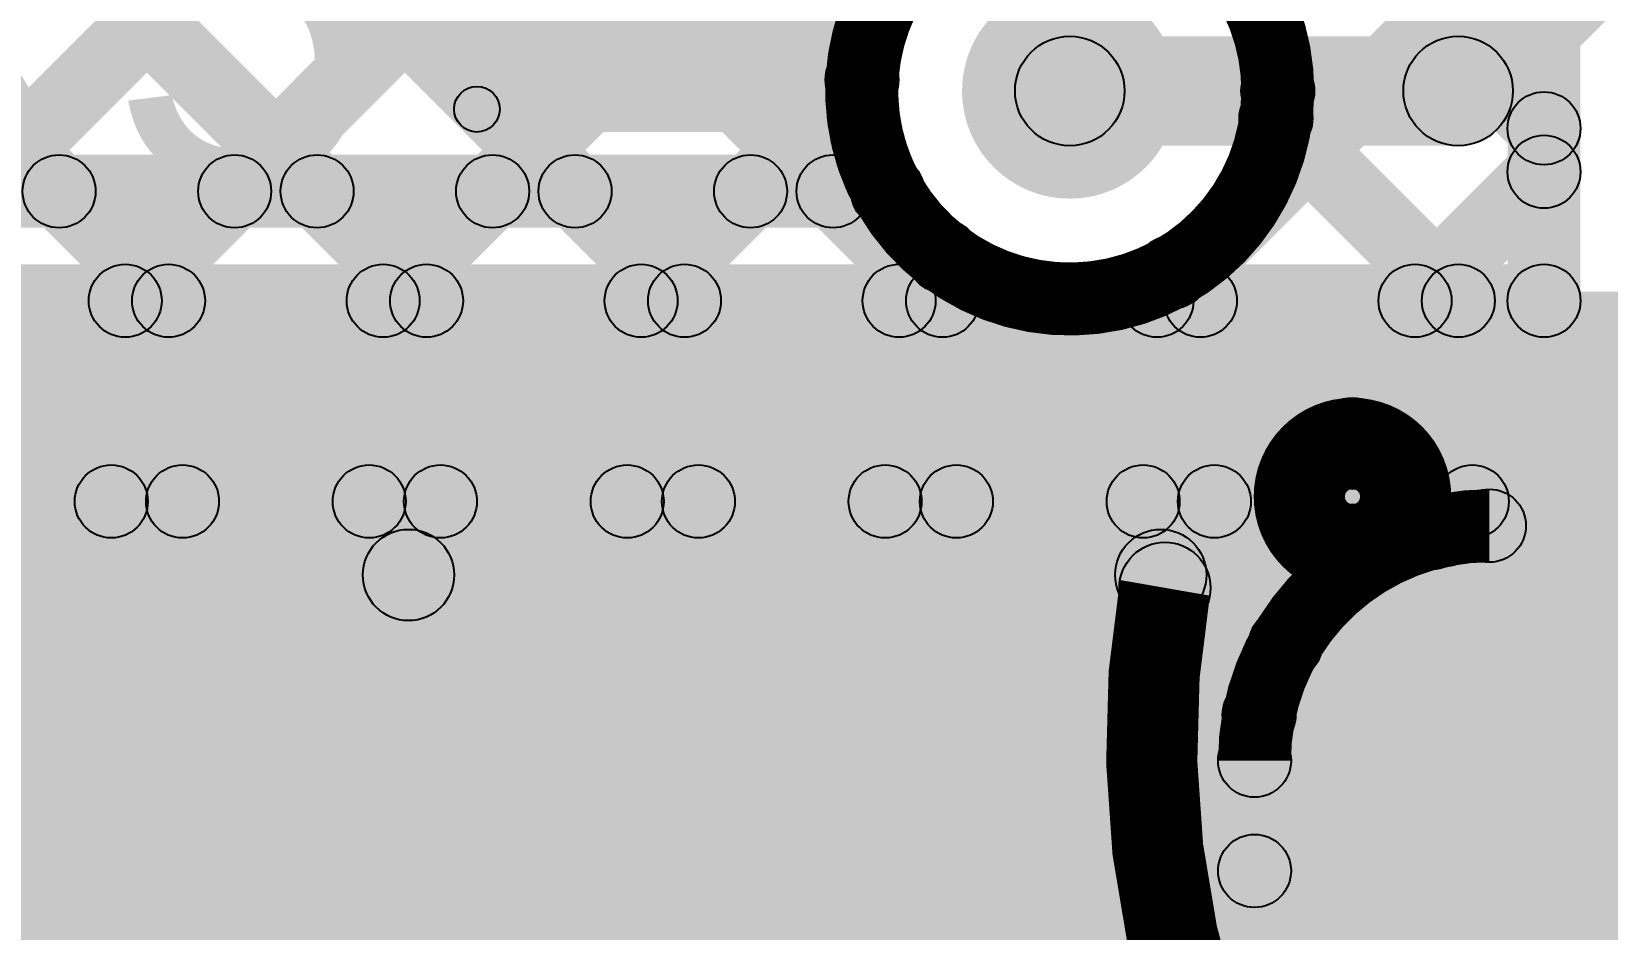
# Model space of a CAD drawing. Header units: millimetres. Extents: x -0.28 to 3.03, y -0.05 to 3.12.
# Drawn here: x 1.1552 to 1.328, y 0.4971 to 0.5955 of the extents above; entities that cross this region are included whole.
import ezdxf

# ---------------------------------------------------------------- set-up
doc = ezdxf.new("R2010")
doc.units = ezdxf.units.MM
doc.header["$MEASUREMENT"] = 0
for name, color, linetype in [('BottomLayer', 5, 'Continuous'), ('BottomPaste', 16, 'Continuous'), ('BottomSolder', 6, 'Continuous'), ('PadHoleLayer', 156, 'Continuous'), ('TopLayer', 1, 'Continuous'), ('TopOverlay', 2, 'Continuous'), ('TopPaste', 8, 'Continuous'), ('TopSolder', 216, 'Continuous'), ('ViaHoleLayer', 16, 'Continuous')]:
    doc.layers.add(name, color=color, linetype=linetype)

# ---------------------------------------------------------------- blocks, each defined once
blk = doc.blocks.new('DC_005_5A_2_0_6')
at = {"layer": 'BottomLayer'}
h = blk.add_hatch(color=5, dxfattribs=at)
edge = h.paths.add_edge_path()
edge.add_arc((0.21752, -0.06398), 0.01476, 180, 270)
edge.add_line((0.21752, -0.07874), (0.24705, -0.07874))
edge.add_arc((0.24705, -0.06398), 0.01476, 270, 360)
edge.add_line((0.26181, -0.06398), (0.26181, 0.06398))
edge.add_arc((0.24705, 0.06398), 0.01476, 0, 90)
edge.add_line((0.24705, 0.07874), (0.21752, 0.07874))
edge.add_arc((0.21752, 0.06398), 0.01476, 90, 180)
edge.add_line((0.20276, 0.06398), (0.20276, -0.06398))
at = {"layer": 'BottomSolder'}
h = blk.add_hatch(color=6, dxfattribs=at)
edge = h.paths.add_edge_path()
edge.add_arc((0.21752, -0.06398), 0.01876, 180, 270)
edge.add_line((0.21752, -0.08274), (0.24705, -0.08274))
edge.add_arc((0.24705, -0.06398), 0.01876, 270, 360)
edge.add_line((0.26581, -0.06398), (0.26581, 0.06398))
edge.add_arc((0.24705, 0.06398), 0.01876, 0, 90)
edge.add_line((0.24705, 0.08274), (0.21752, 0.08274))
edge.add_arc((0.21752, 0.06398), 0.01876, 90, 180)
edge.add_line((0.19876, 0.06398), (0.19876, -0.06398))
at = {"layer": 'PadHoleLayer'}
h = blk.add_hatch(color=156, dxfattribs=at)
edge = h.paths.add_edge_path()
edge.add_arc((0.23228, -0.04921), 0.01969, 180, 360)
edge.add_line((0.25197, -0.04921), (0.25197, 0.04921))
edge.add_arc((0.23228, 0.04921), 0.01969, 0, 180)
edge.add_line((0.2126, 0.04921), (0.2126, -0.04921))
at = {"layer": 'TopLayer'}
h = blk.add_hatch(color=1, dxfattribs=at)
edge = h.paths.add_edge_path()
edge.add_arc((0.21752, -0.06398), 0.01476, 180, 270)
edge.add_line((0.21752, -0.07874), (0.24705, -0.07874))
edge.add_arc((0.24705, -0.06398), 0.01476, 270, 360)
edge.add_line((0.26181, -0.06398), (0.26181, 0.06398))
edge.add_arc((0.24705, 0.06398), 0.01476, 0, 90)
edge.add_line((0.24705, 0.07874), (0.21752, 0.07874))
edge.add_arc((0.21752, 0.06398), 0.01476, 90, 180)
edge.add_line((0.20276, 0.06398), (0.20276, -0.06398))
at = {"layer": 'TopOverlay'}
for points in [[(0.26739, 0.1875), (0.26742, 0.1775), (-0.3123, 0.176), (-0.31233, 0.186)], [(0.26241, 0.1825), (0.2724, 0.1825), (0.27241, 0.10002), (0.26241, 0.10002)]]:
    blk.add_hatch(color=2, dxfattribs=at).paths.add_polyline_path(points)
h = blk.add_hatch(color=2, dxfattribs=at)
edge = h.paths.add_edge_path()
edge.add_arc((0.26741, 0.1825), 0.005, 0, 360)
h = blk.add_hatch(color=2, dxfattribs=at)
edge = h.paths.add_edge_path()
edge.add_arc((0.26741, 0.1825), 0.005, 0, 360)
h = blk.add_hatch(color=2, dxfattribs=at)
edge = h.paths.add_edge_path()
edge.add_arc((0.266, 0.09956), 0.005, 0, 360)
h = blk.add_hatch(color=2, dxfattribs=at)
edge = h.paths.add_edge_path()
edge.add_arc((0.26741, 0.10002), 0.005, 0, 360)
h = blk.add_hatch(color=2, dxfattribs=at)
edge = h.paths.add_edge_path()
edge.add_arc((0.27017, 0.079), 0.005, 0, 360)
h = blk.add_hatch(color=2, dxfattribs=at)
edge = h.paths.add_edge_path()
edge.add_arc((0.28183, 0.079), 0.005, 0, 360)
at = {"layer": 'TopSolder'}
h = blk.add_hatch(color=216, dxfattribs=at)
edge = h.paths.add_edge_path()
edge.add_arc((0.21752, -0.06398), 0.01876, 180, 270)
edge.add_line((0.21752, -0.08274), (0.24705, -0.08274))
edge.add_arc((0.24705, -0.06398), 0.01876, 270, 360)
edge.add_line((0.26581, -0.06398), (0.26581, 0.06398))
edge.add_arc((0.24705, 0.06398), 0.01876, 0, 90)
edge.add_line((0.24705, 0.08274), (0.21752, 0.08274))
edge.add_arc((0.21752, 0.06398), 0.01876, 90, 180)
edge.add_line((0.19876, 0.06398), (0.19876, -0.06398))
at = {"layer": 'TopOverlay', "const_width": 0.01}
blk.add_lwpolyline([(0.26604, -0.09571, -1.189595), (0.266, 0.09956)], format="xyb", dxfattribs=at)
blk.add_lwpolyline([(0.28183, 0.079, 1), (0.27017, 0.079, 1)], format="xyb", close=True, dxfattribs=at)
at = {"layer": 'TopOverlay'}
for centre in [(0.26741, 0.1825), (0.26741, 0.1825), (0.266, 0.09956), (0.26741, 0.10002), (0.27017, 0.079), (0.28183, 0.079)]:
    blk.add_circle(centre, 0.005, dxfattribs=at)
blk = doc.blocks.new('R__0603_64')
at = {"layer": 'TopLayer'}
for points in [[(-0.015, 0.0175), (-0.015, -0.0175), (-0.045, -0.0175), (-0.045, 0.0175)], [(0.045, 0.0175), (0.045, -0.0175), (0.015, -0.0175), (0.015, 0.0175)]]:
    blk.add_hatch(color=1, dxfattribs=at).paths.add_polyline_path(points)
at = {"layer": 'TopOverlay'}
h = blk.add_hatch(color=2, dxfattribs=at)
edge = h.paths.add_edge_path()
edge.add_arc((-0.049, 0.021), 0.0025, 0, 360)
h = blk.add_hatch(color=2, dxfattribs=at)
edge = h.paths.add_edge_path()
edge.add_arc((-0.049, 0.021), 0.0025, 0, 360)
for points in [[(0.049, 0.0235), (0.049, 0.0185), (-0.049, 0.0185), (-0.049, 0.0235)], [(-0.0465, -0.021), (-0.0515, -0.021), (-0.0515, 0.021), (-0.0465, 0.021)], [(0.0515, -0.021), (0.0465, -0.021), (0.0465, 0.021), (0.0515, 0.021)], [(0.049, -0.0185), (0.049, -0.0235), (-0.049, -0.0235), (-0.049, -0.0185)]]:
    blk.add_hatch(color=2, dxfattribs=at).paths.add_polyline_path(points)
h = blk.add_hatch(color=2, dxfattribs=at)
edge = h.paths.add_edge_path()
edge.add_arc((0.049, 0.021), 0.0025, 0, 360)
h = blk.add_hatch(color=2, dxfattribs=at)
edge = h.paths.add_edge_path()
edge.add_arc((0.049, 0.021), 0.0025, 0, 360)
h = blk.add_hatch(color=2, dxfattribs=at)
edge = h.paths.add_edge_path()
edge.add_arc((-0.049, -0.021), 0.0025, 0, 360)
h = blk.add_hatch(color=2, dxfattribs=at)
edge = h.paths.add_edge_path()
edge.add_arc((-0.049, -0.021), 0.0025, 0, 360)
h = blk.add_hatch(color=2, dxfattribs=at)
edge = h.paths.add_edge_path()
edge.add_arc((0.049, -0.021), 0.0025, 0, 360)
h = blk.add_hatch(color=2, dxfattribs=at)
edge = h.paths.add_edge_path()
edge.add_arc((0.049, -0.021), 0.0025, 0, 360)
at = {"layer": 'TopPaste'}
for points in [[(-0.015, 0.0175), (-0.015, -0.0175), (-0.045, -0.0175), (-0.045, 0.0175)], [(0.045, 0.0175), (0.045, -0.0175), (0.015, -0.0175), (0.015, 0.0175)]]:
    blk.add_hatch(color=8, dxfattribs=at).paths.add_polyline_path(points)
at = {"layer": 'TopSolder'}
for points in [[(-0.011, 0.0215), (-0.011, -0.0215), (-0.049, -0.0215), (-0.049, 0.0215)], [(0.049, 0.0215), (0.049, -0.0215), (0.011, -0.0215), (0.011, 0.0215)]]:
    blk.add_hatch(color=216, dxfattribs=at).paths.add_polyline_path(points)
at = {"layer": 'TopOverlay'}
for centre in [(-0.049, 0.021), (-0.049, 0.021), (0.049, 0.021), (0.049, 0.021), (-0.049, -0.021), (-0.049, -0.021), (0.049, -0.021), (0.049, -0.021)]:
    blk.add_circle(centre, 0.0025, dxfattribs=at)
blk = doc.blocks.new('C__0603_B_108')
at = {"layer": 'BottomLayer'}
for points in [[(-0.045, -0.0175), (-0.045, 0.0175), (-0.015, 0.0175), (-0.015, -0.0175)], [(0.015, -0.0175), (0.015, 0.0175), (0.045, 0.0175), (0.045, -0.0175)]]:
    blk.add_hatch(color=5, dxfattribs=at).paths.add_polyline_path(points)
at = {"layer": 'BottomPaste'}
for points in [[(-0.045, -0.0175), (-0.045, 0.0175), (-0.015, 0.0175), (-0.015, -0.0175)], [(0.015, -0.0175), (0.015, 0.0175), (0.045, 0.0175), (0.045, -0.0175)]]:
    blk.add_hatch(color=16, dxfattribs=at).paths.add_polyline_path(points)
at = {"layer": 'BottomSolder'}
for points in [[(-0.04736, -0.01986), (-0.04736, 0.01986), (-0.01264, 0.01986), (-0.01264, -0.01986)], [(0.01264, -0.01986), (0.01264, 0.01986), (0.04736, 0.01986), (0.04736, -0.01986)]]:
    blk.add_hatch(color=6, dxfattribs=at).paths.add_polyline_path(points)

msp = doc.modelspace()

# ---------------------------------------------------------------- hatches: boundary and pattern name
at = {"layer": 'BottomLayer'}
for points in [[(1.01736, 0.71317), (1.02302, 0.71883), (1.17302, 0.56883), (1.16736, 0.56317)], [(1.04565, 0.71317), (1.05131, 0.71883), (1.20131, 0.56883), (1.19565, 0.56317)], [(1.09093, 0.69617), (1.09659, 0.70183), (1.22959, 0.56883), (1.22393, 0.56317)], [(1.11922, 0.69617), (1.12487, 0.70183), (1.25787, 0.56883), (1.25222, 0.56317)], [(1.14933, 0.57252), (1.14367, 0.57818), (1.23942, 0.67393), (1.24508, 0.66827)], [(1.325, 0.566), (1.317, 0.566), (1.317, 0.657), (1.325, 0.657)], [(1.275, 0.589), (1.263, 0.589), (1.263, 0.655), (1.275, 0.655)], [(1.16826, 0.56317), (1.16261, 0.56883), (1.23942, 0.64564), (1.24508, 0.63999)], [(1.19655, 0.56317), (1.19089, 0.56883), (1.24917, 0.62711), (1.25483, 0.62145)], [(1.28317, 0.61707), (1.28883, 0.62273), (1.32383, 0.58773), (1.31817, 0.58207)], [(1.2814, 0.56317), (1.27574, 0.56883), (1.31817, 0.61126), (1.32383, 0.6056)], [(1.22483, 0.56317), (1.21918, 0.56883), (1.24339, 0.59305), (1.24905, 0.58739)], [(1.28878, 0.58317), (1.29444, 0.58883), (1.31444, 0.56883), (1.30879, 0.56317)], [(1.30969, 0.56317), (1.30403, 0.56883), (1.31817, 0.58297), (1.32383, 0.57731)], [(1.25312, 0.56317), (1.24746, 0.56883), (1.25233, 0.5737), (1.25799, 0.56804)], [(1.27737, 0.5663), (1.28303, 0.57196), (1.28616, 0.56883), (1.2805, 0.56317)], [(1.1465, 0.562), (1.1465, 0.57), (1.321, 0.57), (1.321, 0.562)], [(1.06, 0.469), (1.485, 0.469), (1.485, 0.555), (1.06, 0.555)]]:
    msp.add_hatch(color=5, dxfattribs=at).paths.add_polyline_path(points)
h = msp.add_hatch(color=5, dxfattribs=at)
edge = h.paths.add_edge_path()
edge.add_arc((1.269, 0.589), 0.01181, 0, 360)
h = msp.add_hatch(color=5, dxfattribs=at)
edge = h.paths.add_edge_path()
edge.add_arc((1.269, 0.589), 0.006, 0, 360)
h = msp.add_hatch(color=5, dxfattribs=at)
edge = h.paths.add_edge_path()
edge.add_arc((1.24622, 0.59022), 0.004, 0, 360)
h = msp.add_hatch(color=5, dxfattribs=at)
edge = h.paths.add_edge_path()
edge.add_arc((1.29181, 0.589), 0.004, 0, 360)
h = msp.add_hatch(color=5, dxfattribs=at)
edge = h.paths.add_edge_path()
edge.add_arc((1.29181, 0.589), 0.004, 0, 360)
h = msp.add_hatch(color=5, dxfattribs=at)
edge = h.paths.add_edge_path()
edge.add_arc((1.29161, 0.586), 0.004, 0, 360)
h = msp.add_hatch(color=5, dxfattribs=at)
edge = h.paths.add_edge_path()
edge.add_arc((1.321, 0.5849), 0.004, 0, 360)
h = msp.add_hatch(color=5, dxfattribs=at)
edge = h.paths.add_edge_path()
edge.add_arc((1.321, 0.58014), 0.004, 0, 360)
h = msp.add_hatch(color=5, dxfattribs=at)
edge = h.paths.add_edge_path()
edge.add_arc((1.25516, 0.57087), 0.004, 0, 360)
h = msp.add_hatch(color=5, dxfattribs=at)
edge = h.paths.add_edge_path()
edge.add_arc((1.2802, 0.56913), 0.004, 0, 360)
h = msp.add_hatch(color=5, dxfattribs=at)
edge = h.paths.add_edge_path()
edge.add_arc((1.16544, 0.566), 0.004, 0, 360)
h = msp.add_hatch(color=5, dxfattribs=at)
edge = h.paths.add_edge_path()
edge.add_arc((1.17019, 0.566), 0.004, 0, 360)
h = msp.add_hatch(color=5, dxfattribs=at)
edge = h.paths.add_edge_path()
edge.add_arc((1.19372, 0.566), 0.004, 0, 360)
h = msp.add_hatch(color=5, dxfattribs=at)
edge = h.paths.add_edge_path()
edge.add_arc((1.19848, 0.566), 0.004, 0, 360)
h = msp.add_hatch(color=5, dxfattribs=at)
edge = h.paths.add_edge_path()
edge.add_arc((1.222, 0.566), 0.004, 0, 360)
h = msp.add_hatch(color=5, dxfattribs=at)
edge = h.paths.add_edge_path()
edge.add_arc((1.22676, 0.566), 0.004, 0, 360)
h = msp.add_hatch(color=5, dxfattribs=at)
edge = h.paths.add_edge_path()
edge.add_arc((1.25029, 0.566), 0.004, 0, 360)
h = msp.add_hatch(color=5, dxfattribs=at)
edge = h.paths.add_edge_path()
edge.add_arc((1.25505, 0.566), 0.004, 0, 360)
h = msp.add_hatch(color=5, dxfattribs=at)
edge = h.paths.add_edge_path()
edge.add_arc((1.27857, 0.566), 0.004, 0, 360)
h = msp.add_hatch(color=5, dxfattribs=at)
edge = h.paths.add_edge_path()
edge.add_arc((1.28333, 0.566), 0.004, 0, 360)
h = msp.add_hatch(color=5, dxfattribs=at)
edge = h.paths.add_edge_path()
edge.add_arc((1.30686, 0.566), 0.004, 0, 360)
h = msp.add_hatch(color=5, dxfattribs=at)
edge = h.paths.add_edge_path()
edge.add_arc((1.31161, 0.566), 0.004, 0, 360)
h = msp.add_hatch(color=5, dxfattribs=at)
edge = h.paths.add_edge_path()
edge.add_arc((1.321, 0.566), 0.004, 0, 360)
h = msp.add_hatch(color=5, dxfattribs=at)
edge = h.paths.add_edge_path()
edge.add_arc((1.321, 0.566), 0.004, 0, 360)
at = {"layer": 'TopLayer'}
for points in [[(1.06293, 0.72417), (1.06859, 0.72983), (1.21759, 0.58083), (1.21193, 0.57517)], [(1.09122, 0.72417), (1.09687, 0.72983), (1.24587, 0.58083), (1.24022, 0.57517)], [(1.01386, 0.71668), (1.01952, 0.72233), (1.16102, 0.58083), (1.15536, 0.57517)], [(1.04214, 0.71668), (1.0478, 0.72233), (1.18931, 0.58083), (1.18365, 0.57517)], [(1.20855, 0.57517), (1.20289, 0.58083), (1.27262, 0.65055), (1.27827, 0.6449)], [(1.15198, 0.57517), (1.14632, 0.58083), (1.20832, 0.64283), (1.21398, 0.63717)], [(1.18026, 0.57517), (1.17461, 0.58083), (1.23661, 0.64283), (1.24226, 0.63717)], [(1.31583, 0.58476), (1.30734, 0.59324), (1.32037, 0.60627), (1.32886, 0.59779)], [(1.269, 0.583), (1.269, 0.595), (1.31158, 0.595), (1.31158, 0.583)], [(1.23683, 0.57517), (1.23118, 0.58083), (1.24339, 0.59305), (1.24905, 0.58739)], [(0.936, 0.574), (0.936, 0.582), (1.24902, 0.582), (1.24902, 0.574)], [(0.936, 0.555), (0.936, 0.567), (1.368, 0.567), (1.368, 0.555)], [(0.94304, 0.54), (0.94304, 0.548), (1.368, 0.548), (1.368, 0.54)], [(0.7413, 0.07964), (0.73564, 0.0853), (1.19718, 0.54683), (1.20283, 0.54117)], [(0.7413, 0.05136), (0.73564, 0.05701), (1.22546, 0.54683), (1.23112, 0.54117)], [(0.7413, 0.10792), (0.73564, 0.11358), (1.16889, 0.54683), (1.17455, 0.54117)], [(0.7657, 0.04747), (0.76004, 0.05313), (1.25374, 0.54683), (1.2594, 0.54117)], [(0.79398, 0.04747), (0.78833, 0.05313), (1.28203, 0.54683), (1.28769, 0.54117)], [(1.10451, 0.54117), (1.11017, 0.54683), (1.60387, 0.05313), (1.59821, 0.04747)], [(1.1328, 0.54117), (1.13845, 0.54683), (1.63215, 0.05313), (1.6265, 0.04747)], [(1.16108, 0.54117), (1.16674, 0.54683), (1.66044, 0.05313), (1.65478, 0.04747)], [(1.18936, 0.54117), (1.19502, 0.54683), (1.68872, 0.05313), (1.68307, 0.04747)], [(1.21765, 0.54117), (1.22331, 0.54683), (1.71701, 0.05313), (1.71135, 0.04747)], [(1.24593, 0.54117), (1.25159, 0.54683), (1.29209, 0.50633), (1.28643, 0.50067)], [(1.27422, 0.54117), (1.27987, 0.54683), (1.29549, 0.53121), (1.28984, 0.52555)], [(1.3025, 0.54117), (1.30816, 0.54683), (1.31159, 0.5434), (1.30593, 0.53774)], [(1.31282, 0.53802), (1.30716, 0.54367), (1.31031, 0.54683), (1.31597, 0.54117)], [(1.31502, 0.53734), (1.31502, 0.54534), (1.44298, 0.54534), (1.44298, 0.53734)], [(0.82227, 0.04747), (0.81661, 0.05313), (1.28693, 0.52344), (1.29259, 0.51779)], [(1.29326, 0.48605), (1.28526, 0.48605), (1.28526, 0.51558), (1.29326, 0.51558)]]:
    msp.add_hatch(color=1, dxfattribs=at).paths.add_polyline_path(points)
h = msp.add_hatch(color=1, dxfattribs=at)
edge = h.paths.add_edge_path()
edge.add_arc((1.269, 0.589), 0.01181, 0, 360)
h = msp.add_hatch(color=1, dxfattribs=at)
edge = h.paths.add_edge_path()
edge.add_arc((1.269, 0.589), 0.006, 0, 360)
h = msp.add_hatch(color=1, dxfattribs=at)
edge = h.paths.add_edge_path()
edge.add_arc((1.31158, 0.589), 0.006, 0, 360)
h = msp.add_hatch(color=1, dxfattribs=at)
edge = h.paths.add_edge_path()
edge.add_arc((1.31158, 0.589), 0.006, 0, 360)
h = msp.add_hatch(color=1, dxfattribs=at)
edge = h.paths.add_edge_path()
edge.add_arc((1.24622, 0.59022), 0.004, 0, 360)
h = msp.add_hatch(color=1, dxfattribs=at)
edge = h.paths.add_edge_path()
edge.add_arc((1.15819, 0.578), 0.004, 0, 360)
h = msp.add_hatch(color=1, dxfattribs=at)
edge = h.paths.add_edge_path()
edge.add_arc((1.17744, 0.578), 0.004, 0, 360)
h = msp.add_hatch(color=1, dxfattribs=at)
edge = h.paths.add_edge_path()
edge.add_arc((1.18648, 0.578), 0.004, 0, 360)
h = msp.add_hatch(color=1, dxfattribs=at)
edge = h.paths.add_edge_path()
edge.add_arc((1.20572, 0.578), 0.004, 0, 360)
h = msp.add_hatch(color=1, dxfattribs=at)
edge = h.paths.add_edge_path()
edge.add_arc((1.21476, 0.578), 0.004, 0, 360)
h = msp.add_hatch(color=1, dxfattribs=at)
edge = h.paths.add_edge_path()
edge.add_arc((1.234, 0.578), 0.004, 0, 360)
h = msp.add_hatch(color=1, dxfattribs=at)
edge = h.paths.add_edge_path()
edge.add_arc((1.24305, 0.578), 0.004, 0, 360)
h = msp.add_hatch(color=1, dxfattribs=at)
edge = h.paths.add_edge_path()
edge.add_arc((1.24902, 0.578), 0.004, 0, 360)
h = msp.add_hatch(color=1, dxfattribs=at)
edge = h.paths.add_edge_path()
edge.add_arc((1.24902, 0.578), 0.004, 0, 360)
h = msp.add_hatch(color=1, dxfattribs=at)
edge = h.paths.add_edge_path()
edge.add_arc((1.16391, 0.544), 0.004, 0, 360)
h = msp.add_hatch(color=1, dxfattribs=at)
edge = h.paths.add_edge_path()
edge.add_arc((1.17172, 0.544), 0.004, 0, 360)
h = msp.add_hatch(color=1, dxfattribs=at)
edge = h.paths.add_edge_path()
edge.add_arc((1.19219, 0.544), 0.004, 0, 360)
h = msp.add_hatch(color=1, dxfattribs=at)
edge = h.paths.add_edge_path()
edge.add_arc((1.2, 0.544), 0.004, 0, 360)
h = msp.add_hatch(color=1, dxfattribs=at)
edge = h.paths.add_edge_path()
edge.add_arc((1.22048, 0.544), 0.004, 0, 360)
h = msp.add_hatch(color=1, dxfattribs=at)
edge = h.paths.add_edge_path()
edge.add_arc((1.22829, 0.544), 0.004, 0, 360)
h = msp.add_hatch(color=1, dxfattribs=at)
edge = h.paths.add_edge_path()
edge.add_arc((1.24876, 0.544), 0.004, 0, 360)
h = msp.add_hatch(color=1, dxfattribs=at)
edge = h.paths.add_edge_path()
edge.add_arc((1.25657, 0.544), 0.004, 0, 360)
h = msp.add_hatch(color=1, dxfattribs=at)
edge = h.paths.add_edge_path()
edge.add_arc((1.27705, 0.544), 0.004, 0, 360)
h = msp.add_hatch(color=1, dxfattribs=at)
edge = h.paths.add_edge_path()
edge.add_arc((1.28486, 0.544), 0.004, 0, 360)
h = msp.add_hatch(color=1, dxfattribs=at)
edge = h.paths.add_edge_path()
edge.add_arc((1.30533, 0.544), 0.004, 0, 360)
h = msp.add_hatch(color=1, dxfattribs=at)
edge = h.paths.add_edge_path()
edge.add_arc((1.31314, 0.544), 0.004, 0, 360)
h = msp.add_hatch(color=1, dxfattribs=at)
edge = h.paths.add_edge_path()
edge.add_arc((1.30876, 0.54057), 0.004, 0, 360)
h = msp.add_hatch(color=1, dxfattribs=at)
edge = h.paths.add_edge_path()
edge.add_arc((1.30999, 0.54085), 0.004, 0, 360)
h = msp.add_hatch(color=1, dxfattribs=at)
edge = h.paths.add_edge_path()
edge.add_arc((1.31502, 0.54134), 0.004, 0, 360)
h = msp.add_hatch(color=1, dxfattribs=at)
edge = h.paths.add_edge_path()
edge.add_arc((1.31502, 0.54134), 0.004, 0, 360)
h = msp.add_hatch(color=1, dxfattribs=at)
edge = h.paths.add_edge_path()
edge.add_arc((1.29267, 0.52838), 0.004, 0, 360)
h = msp.add_hatch(color=1, dxfattribs=at)
edge = h.paths.add_edge_path()
edge.add_arc((1.28976, 0.52062), 0.004, 0, 360)
h = msp.add_hatch(color=1, dxfattribs=at)
edge = h.paths.add_edge_path()
edge.add_arc((1.28926, 0.51558), 0.004, 0, 360)
h = msp.add_hatch(color=1, dxfattribs=at)
edge = h.paths.add_edge_path()
edge.add_arc((1.28926, 0.51558), 0.004, 0, 360)
h = msp.add_hatch(color=1, dxfattribs=at)
edge = h.paths.add_edge_path()
edge.add_arc((1.28926, 0.5035), 0.004, 0, 360)
at = {"layer": 'ViaHoleLayer'}
h = msp.add_hatch(color=16, dxfattribs=at)
edge = h.paths.add_edge_path()
edge.add_arc((1.269, 0.589), 0.00591, 0, 360)

# ---------------------------------------------------------------- linework, layer by layer
at = {"layer": 'BottomLayer', "const_width": 0.008}
for points in [[(1.29181, 0.589, -1.452551), (1.252, 0.60421)], [(1.286, 0.60421, -0.184522), (1.29181, 0.589)]]:
    msp.add_lwpolyline(points, format="xyb", dxfattribs=at)
at = {"layer": 'BottomLayer'}
for centre, radius in [((1.269, 0.589), 0.006), ((1.24622, 0.59022), 0.004), ((1.29181, 0.589), 0.004), ((1.29181, 0.589), 0.004), ((1.29161, 0.586), 0.004), ((1.321, 0.5849), 0.004), ((1.321, 0.58014), 0.004), ((1.25516, 0.57087), 0.004), ((1.2802, 0.56913), 0.004), ((1.16544, 0.566), 0.004), ((1.17019, 0.566), 0.004), ((1.19372, 0.566), 0.004), ((1.19848, 0.566), 0.004), ((1.222, 0.566), 0.004), ((1.22676, 0.566), 0.004), ((1.25029, 0.566), 0.004), ((1.25505, 0.566), 0.004), ((1.27857, 0.566), 0.004), ((1.28333, 0.566), 0.004), ((1.30686, 0.566), 0.004), ((1.31161, 0.566), 0.004), ((1.321, 0.566), 0.004), ((1.321, 0.566), 0.004)]:
    msp.add_circle(centre, radius, dxfattribs=at)
at = {"layer": 'TopLayer', "const_width": 0.008}
for points in [[(1.24902, 0.578, -0.843942), (1.28421, 0.606)], [(1.28926, 0.51558, -0.414214), (1.31502, 0.54134)]]:
    msp.add_lwpolyline(points, format="xyb", dxfattribs=at)
at = {"layer": 'TopLayer'}
for centre, radius in [((1.269, 0.589), 0.006), ((1.31158, 0.589), 0.006), ((1.31158, 0.589), 0.006), ((1.24622, 0.59022), 0.004), ((1.15819, 0.578), 0.004), ((1.17744, 0.578), 0.004), ((1.18648, 0.578), 0.004), ((1.20572, 0.578), 0.004), ((1.21476, 0.578), 0.004), ((1.234, 0.578), 0.004), ((1.24305, 0.578), 0.004), ((1.24902, 0.578), 0.004), ((1.24902, 0.578), 0.004), ((1.16391, 0.544), 0.004), ((1.17172, 0.544), 0.004), ((1.19219, 0.544), 0.004), ((1.2, 0.544), 0.004), ((1.22048, 0.544), 0.004), ((1.22829, 0.544), 0.004), ((1.24876, 0.544), 0.004), ((1.25657, 0.544), 0.004), ((1.27705, 0.544), 0.004), ((1.28486, 0.544), 0.004), ((1.30533, 0.544), 0.004), ((1.31314, 0.544), 0.004), ((1.30876, 0.54057), 0.004), ((1.30999, 0.54085), 0.004), ((1.31502, 0.54134), 0.004), ((1.31502, 0.54134), 0.004), ((1.29267, 0.52838), 0.004), ((1.28976, 0.52062), 0.004), ((1.28926, 0.51558), 0.004), ((1.28926, 0.51558), 0.004), ((1.28926, 0.5035), 0.004)]:
    msp.add_circle(centre, radius, dxfattribs=at)

# ---------------------------------------------------------------- block references
for name, p, rotation in [('R__0603_64', (1.225, 0.636), 270), ('DC_005_5A_2_0_6', (1.379, 0.26853), 90), ('C__0603_B_108', (1.239, 0.472), 270)]:
    msp.add_blockref(name, p, dxfattribs=dict(rotation=rotation))

# ---------------------------------------------------------------- texts
at = {"layer": 'TopOverlay'}
msp.add_text('R5', height=0.04, dxfattribs=at).set_placement((1.125, 0.579))

doc.saveas('drawing.dxf')
